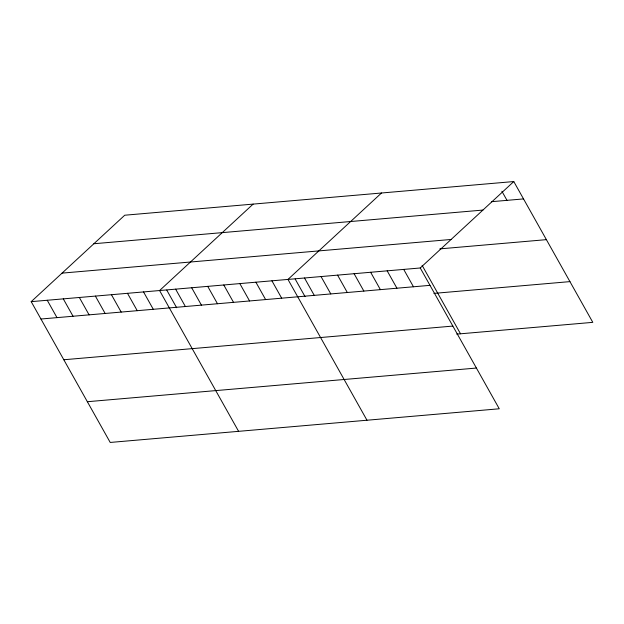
<?xml version="1.0" encoding="UTF-8"?>
<svg xmlns="http://www.w3.org/2000/svg" width="624" height="624" viewBox="0 0 624 624"><rect width="100%" height="100%" fill="white"/><g stroke="black" fill="none" stroke-linecap="round" stroke-linejoin="round"><path stroke-width="0.94" d="M31.2 301.649L420.248 267.977L499.262 408.782L110.214 442.447L31.2 301.649L124.738 215.218L513.786 181.553L592.8 322.351L456.745 334.121M253.126 204.11L159.588 290.542L238.602 431.34M381.514 192.995L287.968 279.427L366.982 420.225M420.248 267.977L513.786 181.553M491.384 201.7L523.536 198.916M93.873 243.742L482.921 210.07M62.065 273.125L451.113 239.46M439.834 248.875L546.39 239.647M40.95 319.02L429.998 285.347M433.891 293.389L569.938 281.619M63.804 359.752L452.852 326.079M87.352 401.716L476.401 368.051M501.891 191.248L507 200.351M422.12 265.364L460.52 333.801M403.712 269.412L413.462 286.783M387.176 270.839L396.926 288.21M370.648 272.275L380.39 289.637M354.112 273.702L363.854 291.073M337.576 275.137L347.318 292.5M321.04 276.565L330.79 293.935M304.504 278L314.254 295.363M295.152 278.998L305.042 296.626M271.924 280.816L281.674 298.186M255.879 282.204L265.621 299.575M239.827 283.592L249.577 300.963M223.782 284.981L233.524 302.351M207.73 286.369L217.48 303.74M191.685 287.758L201.427 305.128M175.633 289.154L185.383 306.517M166.764 290.105L176.654 307.733M143.536 291.931L153.286 309.293M127.491 293.319L137.233 310.682M111.439 294.707L121.189 312.07M95.394 296.096L105.136 313.466M79.342 297.484L89.092 314.855M63.297 298.873L73.039 316.243M47.245 300.261L56.995 317.632"/></g></svg>
